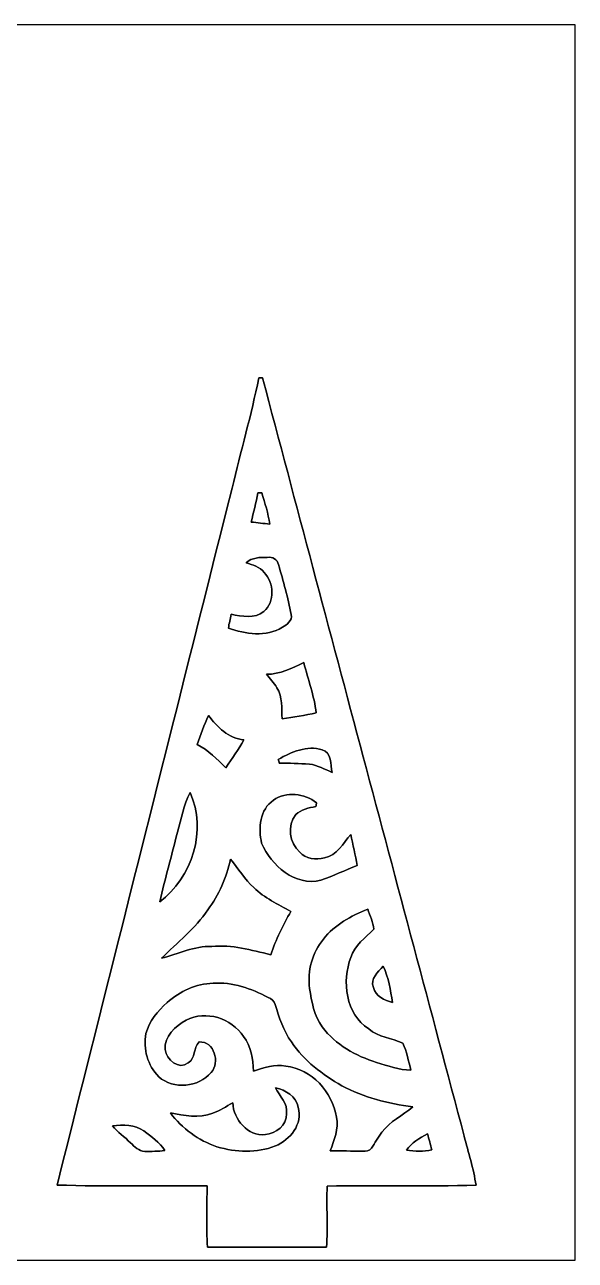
# Model space of a CAD drawing. Header units: centimetres. Extents: x -16.8 to 16.8, y -16.7 to 16.7.
# Drawn here: x 1.92 to 16.77, y -16.67 to 16.67 of the extents above; entities that cross this region are included whole.
import ezdxf

# ---------------------------------------------------------------- set-up
doc = ezdxf.new("R2010")
doc.units = ezdxf.units.CM
doc.header["$MEASUREMENT"] = 0
doc.layers.add('Layer 1', color=7, linetype='Continuous')

msp = doc.modelspace()

# ---------------------------------------------------------------- linework, layer by layer
at = {"layer": 'Layer 1', "color": 7}
for points, knots in [([(-16.77458, 16.66875), (-16.77458, 16.66875), (16.77458, 16.66875), (16.77458, 16.66875), (16.77458, 16.66875), (16.77458, 16.66875), (16.77458, -16.66875), (16.77458, -16.66875), (16.77458, -16.66875), (16.77458, -16.66875), (-16.77458, -16.66875), (-16.77458, -16.66875), (-16.77458, -16.66875), (-16.77458, -16.66875), (-16.77458, 16.66875), (-16.77458, 16.66875), (-16.77458, 16.66875), (-16.77458, 16.66875), (-16.77458, 16.66875), (-16.77458, 16.66875)], [0, 0, 0, 0, 0.16666667, 0.16666667, 0.16666667, 0.16666667, 0.33333333, 0.33333333, 0.33333333, 0.33333333, 0.5, 0.5, 0.5, 0.5, 0.66666667, 0.66666667, 0.66666667, 0.66666667, 1, 1, 1, 1]), ([(8.23771, 7.14269), (8.02957, 6.1408), (7.74876, 5.15549), (7.5117, 4.16031), (7.5117, 4.16031), (5.9369, -2.10538), (4.36739, -8.37283), (2.79083, -14.63816), (2.79083, -14.63816), (4.13914, -14.68614), (5.48993, -14.64134), (6.83895, -14.66039), (6.83895, -14.66039), (6.83436, -15.21143), (6.81567, -15.76352), (6.85059, -16.31421), (6.85059, -16.31421), (7.92057, -16.31809), (8.99089, -16.31456), (10.06122, -16.31668), (10.06122, -16.31668), (10.10426, -15.76811), (10.05134, -15.21531), (10.08274, -14.66603), (10.08274, -14.66603), (11.42012, -14.63957), (12.75856, -14.67944), (14.09629, -14.64416), (14.09629, -14.64416), (14.02962, -14.19331), (13.88957, -13.75727), (13.77632, -13.31736), (13.77632, -13.31736), (11.96552, -6.49746), (10.14024, 0.31856), (8.33649, 7.14058), (8.33649, 7.14058), (8.3118, 7.14093), (8.26241, 7.14199), (8.23771, 7.14269)], [0, 0, 0, 0, 0.09090909, 0.09090909, 0.09090909, 0.09090909, 0.18181818, 0.18181818, 0.18181818, 0.18181818, 0.27272727, 0.27272727, 0.27272727, 0.27272727, 0.36363636, 0.36363636, 0.36363636, 0.36363636, 0.45454545, 0.45454545, 0.45454545, 0.45454545, 0.54545455, 0.54545455, 0.54545455, 0.54545455, 0.63636364, 0.63636364, 0.63636364, 0.63636364, 0.72727273, 0.72727273, 0.72727273, 0.72727273, 0.81818182, 0.81818182, 0.81818182, 0.81818182, 1, 1, 1, 1]), ([(8.21196, 4.03578), (8.23736, 4.03719), (8.28851, 4.04001), (8.31391, 4.04142), (8.31391, 4.04142), (8.40387, 3.76379), (8.48501, 3.48156), (8.52981, 3.19229), (8.52981, 3.19229), (8.3633, 3.21204), (8.19573, 3.23109), (8.02993, 3.24908), (8.02993, 3.24908), (8.09025, 3.51155), (8.1601, 3.77155), (8.21196, 4.03578)], [0, 0, 0, 0, 0.2, 0.2, 0.2, 0.2, 0.4, 0.4, 0.4, 0.4, 0.6, 0.6, 0.6, 0.6, 1, 1, 1, 1]), ([(7.89234, 2.15018), (8.04122, 2.29694), (8.26805, 2.29976), (8.46384, 2.2927), (8.46384, 2.2927), (8.60143, 2.32269), (8.73619, 2.23379), (8.76653, 2.10291), (8.76653, 2.10291), (8.89176, 1.65559), (9.02159, 1.20862), (9.11084, 0.75212), (9.11084, 0.75212), (9.14717, 0.59161), (8.98948, 0.47942), (8.86989, 0.40922), (8.86989, 0.40922), (8.42892, 0.14429), (7.874, 0.22049), (7.41292, 0.38876), (7.41292, 0.38876), (7.43514, 0.51364), (7.4609, 0.63676), (7.48806, 0.76024), (7.48806, 0.76024), (7.78122, 0.71226), (8.12059, 0.62406), (8.37177, 0.83608), (8.37177, 0.83608), (8.67657, 1.09996), (8.6487, 1.60973), (8.3753, 1.88524), (8.3753, 1.88524), (8.26841, 2.05105), (8.06591, 2.0955), (7.89234, 2.15018)], [0, 0, 0, 0, 0.1, 0.1, 0.1, 0.1, 0.2, 0.2, 0.2, 0.2, 0.3, 0.3, 0.3, 0.3, 0.4, 0.4, 0.4, 0.4, 0.5, 0.5, 0.5, 0.5, 0.6, 0.6, 0.6, 0.6, 0.7, 0.7, 0.7, 0.7, 0.8, 0.8, 0.8, 0.8, 1, 1, 1, 1]), ([(8.43844, -0.85549), (8.80569, -0.86113), (9.12848, -0.69885), (9.44774, -0.54328), (9.44774, -0.54328), (9.56451, -0.99448), (9.72644, -1.43757), (9.78641, -1.90218), (9.78641, -1.90218), (9.47879, -1.95756), (9.17257, -2.02106), (8.86248, -2.05846), (8.86248, -2.05846), (8.84414, -1.77765), (8.87977, -1.47073), (8.72525, -1.22026), (8.72525, -1.22026), (8.64411, -1.08726), (8.53616, -0.97508), (8.43844, -0.85549)], [0, 0, 0, 0, 0.16666667, 0.16666667, 0.16666667, 0.16666667, 0.33333333, 0.33333333, 0.33333333, 0.33333333, 0.5, 0.5, 0.5, 0.5, 0.66666667, 0.66666667, 0.66666667, 0.66666667, 1, 1, 1, 1]), ([(6.87317, -1.96956), (7.11553, -2.27859), (7.41504, -2.59644), (7.83449, -2.6229), (7.83449, -2.6229), (7.68985, -2.88678), (7.50782, -3.12808), (7.34448, -3.38032), (7.34448, -3.38032), (7.10882, -3.14466), (6.87105, -2.90724), (6.5726, -2.75061), (6.5726, -2.75061), (6.6548, -2.48356), (6.76592, -2.22709), (6.87317, -1.96956)], [0, 0, 0, 0, 0.2, 0.2, 0.2, 0.2, 0.4, 0.4, 0.4, 0.4, 0.6, 0.6, 0.6, 0.6, 1, 1, 1, 1]), ([(8.75912, -3.15489), (9.11119, -2.95099), (9.53629, -2.77354), (9.94586, -2.89243), (9.94586, -2.89243), (10.19704, -2.9651), (10.16706, -3.29424), (10.21468, -3.50661), (10.21468, -3.50661), (10.01254, -3.42371), (9.82169, -3.30412), (9.59944, -3.28401), (9.59944, -3.28401), (9.32815, -3.25896), (9.05686, -3.26002), (8.78558, -3.25261), (8.78558, -3.25261), (8.77887, -3.22827), (8.76547, -3.17923), (8.75912, -3.15489)], [0, 0, 0, 0, 0.16666667, 0.16666667, 0.16666667, 0.16666667, 0.33333333, 0.33333333, 0.33333333, 0.33333333, 0.5, 0.5, 0.5, 0.5, 0.66666667, 0.66666667, 0.66666667, 0.66666667, 1, 1, 1, 1]), ([(6.3814, -4.04848), (6.8453, -5.0606), (6.43326, -6.34647), (5.55942, -6.99805), (5.55942, -6.99805), (5.70583, -6.36976), (5.88257, -5.74816), (6.03814, -5.12163), (6.03814, -5.12163), (6.15879, -4.76638), (6.18984, -4.37691), (6.3814, -4.04848)], [0, 0, 0, 0, 0.25, 0.25, 0.25, 0.25, 0.5, 0.5, 0.5, 0.5, 1, 1, 1, 1]), ([(8.62894, -4.25556), (8.98172, -4.00826), (9.46115, -4.07705), (9.79558, -4.32188), (9.79558, -4.32188), (9.78747, -4.35716), (9.77971, -4.39279), (9.7723, -4.42842), (9.7723, -4.42842), (9.57651, -4.45206), (9.38107, -4.51062), (9.22937, -4.64291), (9.22937, -4.64291), (9.00183, -4.94489), (9.04981, -5.40914), (9.33767, -5.65538), (9.33767, -5.65538), (9.5063, -5.83636), (9.77371, -5.88081), (10.00301, -5.80672), (10.00301, -5.80672), (10.34979, -5.75839), (10.5029, -5.41196), (10.71774, -5.17842), (10.71774, -5.17842), (10.77524, -5.45747), (10.83557, -5.73617), (10.89166, -6.01557), (10.89166, -6.01557), (10.56428, -6.14468), (10.24431, -6.29532), (9.912, -6.41103), (9.912, -6.41103), (9.20715, -6.58954), (8.56897, -6.01804), (8.31109, -5.41196), (8.31109, -5.41196), (8.21831, -5.01756), (8.26064, -4.50215), (8.62894, -4.25556)], [0, 0, 0, 0, 0.09090909, 0.09090909, 0.09090909, 0.09090909, 0.18181818, 0.18181818, 0.18181818, 0.18181818, 0.27272727, 0.27272727, 0.27272727, 0.27272727, 0.36363636, 0.36363636, 0.36363636, 0.36363636, 0.45454545, 0.45454545, 0.45454545, 0.45454545, 0.54545455, 0.54545455, 0.54545455, 0.54545455, 0.63636364, 0.63636364, 0.63636364, 0.63636364, 0.72727273, 0.72727273, 0.72727273, 0.72727273, 0.81818182, 0.81818182, 0.81818182, 0.81818182, 1, 1, 1, 1]), ([(7.47501, -5.84764), (7.68385, -6.10129), (7.85142, -6.39127), (8.09801, -6.61282), (8.09801, -6.61282), (8.38553, -6.89292), (8.75242, -7.06508), (9.10061, -7.25593), (9.10061, -7.25593), (8.88506, -7.62917), (8.69844, -8.01758), (8.55486, -8.42433), (8.55486, -8.42433), (8.03346, -8.29839), (7.51064, -8.14705), (6.96666, -8.20103), (6.96666, -8.20103), (6.49041, -8.18868), (6.05861, -8.40211), (5.60952, -8.52099), (5.60952, -8.52099), (6.03356, -8.09272), (6.52639, -7.72336), (6.85941, -7.21254), (6.85941, -7.21254), (7.16351, -6.80791), (7.35859, -6.33695), (7.47501, -5.84764)], [0, 0, 0, 0, 0.125, 0.125, 0.125, 0.125, 0.25, 0.25, 0.25, 0.25, 0.375, 0.375, 0.375, 0.375, 0.5, 0.5, 0.5, 0.5, 0.625, 0.625, 0.625, 0.625, 0.75, 0.75, 0.75, 0.75, 1, 1, 1, 1]), ([(9.97973, -8.00312), (10.28277, -7.61647), (10.72374, -7.37411), (11.17282, -7.19561), (11.17282, -7.19561), (11.23809, -7.37129), (11.32311, -7.54768), (11.33687, -7.73712), (11.33687, -7.73712), (11.10721, -7.96466), (10.81864, -8.17174), (10.71845, -8.49524), (10.71845, -8.49524), (10.4715, -9.14823), (10.57663, -10.01924), (11.20105, -10.42423), (11.20105, -10.42423), (11.45857, -10.65636), (11.82123, -10.66518), (12.11862, -10.81158), (12.11862, -10.81158), (12.22692, -11.03524), (12.27455, -11.29383), (12.3377, -11.53724), (12.3377, -11.53724), (12.01879, -11.54112), (11.71822, -11.41271), (11.41483, -11.3351), (11.41483, -11.3351), (10.85603, -11.15095), (10.30323, -10.85497), (9.94727, -10.37414), (9.94727, -10.37414), (9.73279, -10.07004), (9.65482, -9.69363), (9.60684, -9.33132), (9.60684, -9.33132), (9.54229, -8.86389), (9.67281, -8.36542), (9.97973, -8.00312)], [0, 0, 0, 0, 0.09090909, 0.09090909, 0.09090909, 0.09090909, 0.18181818, 0.18181818, 0.18181818, 0.18181818, 0.27272727, 0.27272727, 0.27272727, 0.27272727, 0.36363636, 0.36363636, 0.36363636, 0.36363636, 0.45454545, 0.45454545, 0.45454545, 0.45454545, 0.54545455, 0.54545455, 0.54545455, 0.54545455, 0.63636364, 0.63636364, 0.63636364, 0.63636364, 0.72727273, 0.72727273, 0.72727273, 0.72727273, 0.81818182, 0.81818182, 0.81818182, 0.81818182, 1, 1, 1, 1]), ([(11.3284, -9.30769), (11.23139, -9.06498), (11.45011, -8.89494), (11.58981, -8.73372), (11.58981, -8.73372), (11.73797, -9.03817), (11.79019, -9.3793), (11.84169, -9.71127), (11.84169, -9.71127), (11.6332, -9.64777), (11.37391, -9.54969), (11.3284, -9.30769)], [0, 0, 0, 0, 0.25, 0.25, 0.25, 0.25, 0.5, 0.5, 0.5, 0.5, 1, 1, 1, 1]), ([(5.7598, -9.71127), (6.10905, -9.42058), (6.53874, -9.19515), (7.00334, -9.19515), (7.00334, -9.19515), (7.52581, -9.14576), (8.03028, -9.34367), (8.48677, -9.57545), (8.48677, -9.57545), (8.57144, -9.61178), (8.64941, -9.67493), (8.67727, -9.76595), (8.67727, -9.76595), (8.78628, -10.11767), (8.89459, -10.47821), (9.1186, -10.77807), (9.1186, -10.77807), (9.45092, -11.29065), (9.95327, -11.6586), (10.47574, -11.95846), (10.47574, -11.95846), (11.06664, -12.28161), (11.7288, -12.44071), (12.39132, -12.53278), (12.39132, -12.53278), (12.11509, -12.76138), (11.77184, -12.91731), (11.55665, -13.21364), (11.55665, -13.21364), (11.44517, -13.34452), (11.37073, -13.50045), (11.27654, -13.64333), (11.27654, -13.64333), (11.22751, -13.72306), (11.12026, -13.72306), (11.03736, -13.72799), (11.03736, -13.72799), (10.74561, -13.71812), (10.45457, -13.72129), (10.16317, -13.71212), (10.16317, -13.71212), (10.26548, -13.42284), (10.39671, -13.12474), (10.33216, -12.81007), (10.33216, -12.81007), (10.21891, -12.13238), (9.66505, -11.50514), (8.96373, -11.43), (8.96373, -11.43), (8.66316, -11.37673), (8.37036, -11.46669), (8.09096, -11.56511), (8.09096, -11.56511), (8.07156, -11.23809), (8.03204, -10.89484), (7.82285, -10.62743), (7.82285, -10.62743), (7.49371, -10.14342), (6.80685, -9.91164), (6.27168, -10.18646), (6.27168, -10.18646), (5.99652, -10.35967), (5.67478, -10.61967), (5.70512, -10.98515), (5.70512, -10.98515), (5.74357, -11.25502), (6.07377, -11.54606), (6.33271, -11.34251), (6.33271, -11.34251), (6.53274, -11.22116), (6.46747, -10.93682), (6.62199, -10.77842), (6.62199, -10.77842), (7.03615, -10.75408), (7.19384, -11.32664), (6.94902, -11.60463), (6.94902, -11.60463), (6.60788, -12.00044), (5.93266, -12.07311), (5.53508, -11.7154), (5.53508, -11.7154), (5.23381, -11.41836), (5.10893, -10.96469), (5.1876, -10.55229), (5.1876, -10.55229), (5.27791, -10.21715), (5.50933, -9.94163), (5.7598, -9.71127)], [0, 0, 0, 0, 0.04347826, 0.04347826, 0.04347826, 0.04347826, 0.08695652, 0.08695652, 0.08695652, 0.08695652, 0.13043478, 0.13043478, 0.13043478, 0.13043478, 0.17391304, 0.17391304, 0.17391304, 0.17391304, 0.2173913, 0.2173913, 0.2173913, 0.2173913, 0.26086957, 0.26086957, 0.26086957, 0.26086957, 0.30434783, 0.30434783, 0.30434783, 0.30434783, 0.34782609, 0.34782609, 0.34782609, 0.34782609, 0.39130435, 0.39130435, 0.39130435, 0.39130435, 0.43478261, 0.43478261, 0.43478261, 0.43478261, 0.47826087, 0.47826087, 0.47826087, 0.47826087, 0.52173913, 0.52173913, 0.52173913, 0.52173913, 0.56521739, 0.56521739, 0.56521739, 0.56521739, 0.60869565, 0.60869565, 0.60869565, 0.60869565, 0.65217391, 0.65217391, 0.65217391, 0.65217391, 0.69565217, 0.69565217, 0.69565217, 0.69565217, 0.73913043, 0.73913043, 0.73913043, 0.73913043, 0.7826087, 0.7826087, 0.7826087, 0.7826087, 0.82608696, 0.82608696, 0.82608696, 0.82608696, 0.86956522, 0.86956522, 0.86956522, 0.86956522, 0.91304348, 0.91304348, 0.91304348, 0.91304348, 1, 1, 1, 1]), ([(8.68786, -12.01279), (8.9595, -12.08334), (9.23996, -12.23998), (9.29816, -12.54054), (9.29816, -12.54054), (9.42869, -12.9981), (9.07874, -13.41402), (8.68151, -13.58406), (8.68151, -13.58406), (8.18092, -13.78303), (7.61294, -13.75234), (7.10318, -13.6084), (7.10318, -13.6084), (6.60823, -13.43413), (6.16444, -13.10852), (5.84764, -12.69118), (5.84764, -12.69118), (6.22512, -12.75221), (6.61811, -12.85311), (6.98994, -12.70318), (6.98994, -12.70318), (7.18361, -12.6365), (7.35083, -12.51444), (7.53075, -12.41989), (7.53075, -12.41989), (7.55227, -12.87074), (7.93609, -13.32512), (8.41269, -13.27679), (8.41269, -13.27679), (8.69386, -13.24998), (8.99513, -13.02314), (8.98031, -12.71658), (8.98031, -12.71658), (9.02829, -12.43683), (8.78981, -12.24633), (8.68786, -12.01279)], [0, 0, 0, 0, 0.1, 0.1, 0.1, 0.1, 0.2, 0.2, 0.2, 0.2, 0.3, 0.3, 0.3, 0.3, 0.4, 0.4, 0.4, 0.4, 0.5, 0.5, 0.5, 0.5, 0.6, 0.6, 0.6, 0.6, 0.7, 0.7, 0.7, 0.7, 0.8, 0.8, 0.8, 0.8, 1, 1, 1, 1]), ([(4.28801, -13.04325), (4.57412, -13.0048), (4.88491, -13.00551), (5.1308, -13.17872), (5.1308, -13.17872), (5.33964, -13.329), (5.55766, -13.48705), (5.69736, -13.70894), (5.69736, -13.70894), (5.5178, -13.73223), (5.33506, -13.72905), (5.15514, -13.73046), (5.15514, -13.73046), (4.99639, -13.72658), (4.88315, -13.59852), (4.77414, -13.49939), (4.77414, -13.49939), (4.61645, -13.34241), (4.42807, -13.21788), (4.28801, -13.04325)], [0, 0, 0, 0, 0.16666667, 0.16666667, 0.16666667, 0.16666667, 0.33333333, 0.33333333, 0.33333333, 0.33333333, 0.5, 0.5, 0.5, 0.5, 0.66666667, 0.66666667, 0.66666667, 0.66666667, 1, 1, 1, 1]), ([(12.22022, -13.69977), (12.36239, -13.50222), (12.56736, -13.36181), (12.78643, -13.26127), (12.78643, -13.26127), (12.82806, -13.40309), (12.8651, -13.54526), (12.90461, -13.68954), (12.90461, -13.68954), (12.68024, -13.73964), (12.44635, -13.73293), (12.22022, -13.69977)], [0, 0, 0, 0, 0.25, 0.25, 0.25, 0.25, 0.5, 0.5, 0.5, 0.5, 1, 1, 1, 1])]:
    msp.add_open_spline(points, degree=3, knots=knots, dxfattribs=at)
at = {"layer": 'Layer 1', "color": 251}
for points, knots in [([(8.23771, 7.14269), (8.26241, 7.14199), (8.3118, 7.14093), (8.33649, 7.14058), (8.33649, 7.14058), (10.14024, 0.31856), (11.96552, -6.49746), (13.77632, -13.31736), (13.77632, -13.31736), (13.88957, -13.75727), (14.02962, -14.19331), (14.09629, -14.64416), (14.09629, -14.64416), (12.75856, -14.67944), (11.42012, -14.63957), (10.08274, -14.66603), (10.08274, -14.66603), (10.05134, -15.21531), (10.10426, -15.76811), (10.06122, -16.31668), (10.06122, -16.31668), (8.99089, -16.31456), (7.92057, -16.31809), (6.85059, -16.31421), (6.85059, -16.31421), (6.81567, -15.76352), (6.83436, -15.21143), (6.83895, -14.66039), (6.83895, -14.66039), (5.48993, -14.64134), (4.13914, -14.68614), (2.79083, -14.63816), (2.79083, -14.63816), (4.36739, -8.37283), (5.9369, -2.10538), (7.5117, 4.16031), (7.5117, 4.16031), (7.74876, 5.15549), (8.02957, 6.1408), (8.23771, 7.14269), (8.23771, 7.14269), (8.23771, 7.14269), (8.23771, 7.14269), (8.23771, 7.14269)], [0, 0, 0, 0, 0.08333333, 0.08333333, 0.08333333, 0.08333333, 0.16666667, 0.16666667, 0.16666667, 0.16666667, 0.25, 0.25, 0.25, 0.25, 0.33333333, 0.33333333, 0.33333333, 0.33333333, 0.41666667, 0.41666667, 0.41666667, 0.41666667, 0.5, 0.5, 0.5, 0.5, 0.58333333, 0.58333333, 0.58333333, 0.58333333, 0.66666667, 0.66666667, 0.66666667, 0.66666667, 0.75, 0.75, 0.75, 0.75, 0.83333333, 0.83333333, 0.83333333, 0.83333333, 1, 1, 1, 1]), ([(8.21196, 4.03578), (8.1601, 3.77155), (8.09025, 3.51155), (8.02993, 3.24908), (8.02993, 3.24908), (8.19573, 3.23109), (8.3633, 3.21204), (8.52981, 3.19229), (8.52981, 3.19229), (8.48501, 3.48156), (8.40387, 3.76379), (8.31391, 4.04142), (8.31391, 4.04142), (8.28851, 4.04001), (8.23736, 4.03719), (8.21196, 4.03578), (8.21196, 4.03578), (8.21196, 4.03578), (8.21196, 4.03578), (8.21196, 4.03578)], [0, 0, 0, 0, 0.16666667, 0.16666667, 0.16666667, 0.16666667, 0.33333333, 0.33333333, 0.33333333, 0.33333333, 0.5, 0.5, 0.5, 0.5, 0.66666667, 0.66666667, 0.66666667, 0.66666667, 1, 1, 1, 1]), ([(7.89234, 2.15018), (8.06591, 2.0955), (8.26841, 2.05105), (8.3753, 1.88524), (8.3753, 1.88524), (8.6487, 1.60973), (8.67657, 1.09996), (8.37177, 0.83608), (8.37177, 0.83608), (8.12059, 0.62406), (7.78122, 0.71226), (7.48806, 0.76024), (7.48806, 0.76024), (7.4609, 0.63676), (7.43514, 0.51364), (7.41292, 0.38876), (7.41292, 0.38876), (7.874, 0.22049), (8.42892, 0.14429), (8.86989, 0.40922), (8.86989, 0.40922), (8.98948, 0.47942), (9.14717, 0.59161), (9.11084, 0.75212), (9.11084, 0.75212), (9.02159, 1.20862), (8.89176, 1.65559), (8.76653, 2.10291), (8.76653, 2.10291), (8.73619, 2.23379), (8.60143, 2.32269), (8.46384, 2.2927), (8.46384, 2.2927), (8.26805, 2.29976), (8.04122, 2.29694), (7.89234, 2.15018), (7.89234, 2.15018), (7.89234, 2.15018), (7.89234, 2.15018), (7.89234, 2.15018)], [0, 0, 0, 0, 0.09090909, 0.09090909, 0.09090909, 0.09090909, 0.18181818, 0.18181818, 0.18181818, 0.18181818, 0.27272727, 0.27272727, 0.27272727, 0.27272727, 0.36363636, 0.36363636, 0.36363636, 0.36363636, 0.45454545, 0.45454545, 0.45454545, 0.45454545, 0.54545455, 0.54545455, 0.54545455, 0.54545455, 0.63636364, 0.63636364, 0.63636364, 0.63636364, 0.72727273, 0.72727273, 0.72727273, 0.72727273, 0.81818182, 0.81818182, 0.81818182, 0.81818182, 1, 1, 1, 1]), ([(8.43844, -0.85549), (8.53616, -0.97508), (8.64411, -1.08726), (8.72525, -1.22026), (8.72525, -1.22026), (8.87977, -1.47073), (8.84414, -1.77765), (8.86248, -2.05846), (8.86248, -2.05846), (9.17257, -2.02106), (9.47879, -1.95756), (9.78641, -1.90218), (9.78641, -1.90218), (9.72644, -1.43757), (9.56451, -0.99448), (9.44774, -0.54328), (9.44774, -0.54328), (9.12848, -0.69885), (8.80569, -0.86113), (8.43844, -0.85549), (8.43844, -0.85549), (8.43844, -0.85549), (8.43844, -0.85549), (8.43844, -0.85549)], [0, 0, 0, 0, 0.14285714, 0.14285714, 0.14285714, 0.14285714, 0.28571429, 0.28571429, 0.28571429, 0.28571429, 0.42857143, 0.42857143, 0.42857143, 0.42857143, 0.57142857, 0.57142857, 0.57142857, 0.57142857, 0.71428571, 0.71428571, 0.71428571, 0.71428571, 1, 1, 1, 1]), ([(6.87317, -1.96956), (6.76592, -2.22709), (6.6548, -2.48356), (6.5726, -2.75061), (6.5726, -2.75061), (6.87105, -2.90724), (7.10882, -3.14466), (7.34448, -3.38032), (7.34448, -3.38032), (7.50782, -3.12808), (7.68985, -2.88678), (7.83449, -2.6229), (7.83449, -2.6229), (7.41504, -2.59644), (7.11553, -2.27859), (6.87317, -1.96956), (6.87317, -1.96956), (6.87317, -1.96956), (6.87317, -1.96956), (6.87317, -1.96956)], [0, 0, 0, 0, 0.16666667, 0.16666667, 0.16666667, 0.16666667, 0.33333333, 0.33333333, 0.33333333, 0.33333333, 0.5, 0.5, 0.5, 0.5, 0.66666667, 0.66666667, 0.66666667, 0.66666667, 1, 1, 1, 1]), ([(8.75912, -3.15489), (8.76547, -3.17923), (8.77887, -3.22827), (8.78558, -3.25261), (8.78558, -3.25261), (9.05686, -3.26002), (9.32815, -3.25896), (9.59944, -3.28401), (9.59944, -3.28401), (9.82169, -3.30412), (10.01254, -3.42371), (10.21468, -3.50661), (10.21468, -3.50661), (10.16706, -3.29424), (10.19704, -2.9651), (9.94586, -2.89243), (9.94586, -2.89243), (9.53629, -2.77354), (9.11119, -2.95099), (8.75912, -3.15489), (8.75912, -3.15489), (8.75912, -3.15489), (8.75912, -3.15489), (8.75912, -3.15489)], [0, 0, 0, 0, 0.14285714, 0.14285714, 0.14285714, 0.14285714, 0.28571429, 0.28571429, 0.28571429, 0.28571429, 0.42857143, 0.42857143, 0.42857143, 0.42857143, 0.57142857, 0.57142857, 0.57142857, 0.57142857, 0.71428571, 0.71428571, 0.71428571, 0.71428571, 1, 1, 1, 1]), ([(6.3814, -4.04848), (6.18984, -4.37691), (6.15879, -4.76638), (6.03814, -5.12163), (6.03814, -5.12163), (5.88257, -5.74816), (5.70583, -6.36976), (5.55942, -6.99805), (5.55942, -6.99805), (6.43326, -6.34647), (6.8453, -5.0606), (6.3814, -4.04848), (6.3814, -4.04848), (6.3814, -4.04848), (6.3814, -4.04848), (6.3814, -4.04848)], [0, 0, 0, 0, 0.2, 0.2, 0.2, 0.2, 0.4, 0.4, 0.4, 0.4, 0.6, 0.6, 0.6, 0.6, 1, 1, 1, 1]), ([(8.62894, -4.25556), (8.26064, -4.50215), (8.21831, -5.01756), (8.31109, -5.41196), (8.31109, -5.41196), (8.56897, -6.01804), (9.20715, -6.58954), (9.912, -6.41103), (9.912, -6.41103), (10.24431, -6.29532), (10.56428, -6.14468), (10.89166, -6.01557), (10.89166, -6.01557), (10.83557, -5.73617), (10.77524, -5.45747), (10.71774, -5.17842), (10.71774, -5.17842), (10.5029, -5.41196), (10.34979, -5.75839), (10.00301, -5.80672), (10.00301, -5.80672), (9.77371, -5.88081), (9.5063, -5.83636), (9.33767, -5.65538), (9.33767, -5.65538), (9.04981, -5.40914), (9.00183, -4.94489), (9.22937, -4.64291), (9.22937, -4.64291), (9.38107, -4.51062), (9.57651, -4.45206), (9.7723, -4.42842), (9.7723, -4.42842), (9.77971, -4.39279), (9.78747, -4.35716), (9.79558, -4.32188), (9.79558, -4.32188), (9.46115, -4.07705), (8.98172, -4.00826), (8.62894, -4.25556), (8.62894, -4.25556), (8.62894, -4.25556), (8.62894, -4.25556), (8.62894, -4.25556)], [0, 0, 0, 0, 0.08333333, 0.08333333, 0.08333333, 0.08333333, 0.16666667, 0.16666667, 0.16666667, 0.16666667, 0.25, 0.25, 0.25, 0.25, 0.33333333, 0.33333333, 0.33333333, 0.33333333, 0.41666667, 0.41666667, 0.41666667, 0.41666667, 0.5, 0.5, 0.5, 0.5, 0.58333333, 0.58333333, 0.58333333, 0.58333333, 0.66666667, 0.66666667, 0.66666667, 0.66666667, 0.75, 0.75, 0.75, 0.75, 0.83333333, 0.83333333, 0.83333333, 0.83333333, 1, 1, 1, 1]), ([(7.47501, -5.84764), (7.35859, -6.33695), (7.16351, -6.80791), (6.85941, -7.21254), (6.85941, -7.21254), (6.52639, -7.72336), (6.03356, -8.09272), (5.60952, -8.52099), (5.60952, -8.52099), (6.05861, -8.40211), (6.49041, -8.18868), (6.96666, -8.20103), (6.96666, -8.20103), (7.51064, -8.14705), (8.03346, -8.29839), (8.55486, -8.42433), (8.55486, -8.42433), (8.69844, -8.01758), (8.88506, -7.62917), (9.10061, -7.25593), (9.10061, -7.25593), (8.75242, -7.06508), (8.38553, -6.89292), (8.09801, -6.61282), (8.09801, -6.61282), (7.85142, -6.39127), (7.68385, -6.10129), (7.47501, -5.84764), (7.47501, -5.84764), (7.47501, -5.84764), (7.47501, -5.84764), (7.47501, -5.84764)], [0, 0, 0, 0, 0.11111111, 0.11111111, 0.11111111, 0.11111111, 0.22222222, 0.22222222, 0.22222222, 0.22222222, 0.33333333, 0.33333333, 0.33333333, 0.33333333, 0.44444444, 0.44444444, 0.44444444, 0.44444444, 0.55555556, 0.55555556, 0.55555556, 0.55555556, 0.66666667, 0.66666667, 0.66666667, 0.66666667, 0.77777778, 0.77777778, 0.77777778, 0.77777778, 1, 1, 1, 1]), ([(9.97973, -8.00312), (9.67281, -8.36542), (9.54229, -8.86389), (9.60684, -9.33132), (9.60684, -9.33132), (9.65482, -9.69363), (9.73279, -10.07004), (9.94727, -10.37414), (9.94727, -10.37414), (10.30323, -10.85497), (10.85603, -11.15095), (11.41483, -11.3351), (11.41483, -11.3351), (11.71822, -11.41271), (12.01879, -11.54112), (12.3377, -11.53724), (12.3377, -11.53724), (12.27455, -11.29383), (12.22692, -11.03524), (12.11862, -10.81158), (12.11862, -10.81158), (11.82123, -10.66518), (11.45857, -10.65636), (11.20105, -10.42423), (11.20105, -10.42423), (10.57663, -10.01924), (10.4715, -9.14823), (10.71845, -8.49524), (10.71845, -8.49524), (10.81864, -8.17174), (11.10721, -7.96466), (11.33687, -7.73712), (11.33687, -7.73712), (11.32311, -7.54768), (11.23809, -7.37129), (11.17282, -7.19561), (11.17282, -7.19561), (10.72374, -7.37411), (10.28277, -7.61647), (9.97973, -8.00312), (9.97973, -8.00312), (9.97973, -8.00312), (9.97973, -8.00312), (9.97973, -8.00312)], [0, 0, 0, 0, 0.08333333, 0.08333333, 0.08333333, 0.08333333, 0.16666667, 0.16666667, 0.16666667, 0.16666667, 0.25, 0.25, 0.25, 0.25, 0.33333333, 0.33333333, 0.33333333, 0.33333333, 0.41666667, 0.41666667, 0.41666667, 0.41666667, 0.5, 0.5, 0.5, 0.5, 0.58333333, 0.58333333, 0.58333333, 0.58333333, 0.66666667, 0.66666667, 0.66666667, 0.66666667, 0.75, 0.75, 0.75, 0.75, 0.83333333, 0.83333333, 0.83333333, 0.83333333, 1, 1, 1, 1]), ([(11.3284, -9.30769), (11.37391, -9.54969), (11.6332, -9.64777), (11.84169, -9.71127), (11.84169, -9.71127), (11.79019, -9.3793), (11.73797, -9.03817), (11.58981, -8.73372), (11.58981, -8.73372), (11.45011, -8.89494), (11.23139, -9.06498), (11.3284, -9.30769), (11.3284, -9.30769), (11.3284, -9.30769), (11.3284, -9.30769), (11.3284, -9.30769)], [0, 0, 0, 0, 0.2, 0.2, 0.2, 0.2, 0.4, 0.4, 0.4, 0.4, 0.6, 0.6, 0.6, 0.6, 1, 1, 1, 1]), ([(5.7598, -9.71127), (5.50933, -9.94163), (5.27791, -10.21715), (5.1876, -10.55229), (5.1876, -10.55229), (5.10893, -10.96469), (5.23381, -11.41836), (5.53508, -11.7154), (5.53508, -11.7154), (5.93266, -12.07311), (6.60788, -12.00044), (6.94902, -11.60463), (6.94902, -11.60463), (7.19384, -11.32664), (7.03615, -10.75408), (6.62199, -10.77842), (6.62199, -10.77842), (6.46747, -10.93682), (6.53274, -11.22116), (6.33271, -11.34251), (6.33271, -11.34251), (6.07377, -11.54606), (5.74357, -11.25502), (5.70512, -10.98515), (5.70512, -10.98515), (5.67478, -10.61967), (5.99652, -10.35967), (6.27168, -10.18646), (6.27168, -10.18646), (6.80685, -9.91164), (7.49371, -10.14342), (7.82285, -10.62743), (7.82285, -10.62743), (8.03204, -10.89484), (8.07156, -11.23809), (8.09096, -11.56511), (8.09096, -11.56511), (8.37036, -11.46669), (8.66316, -11.37673), (8.96373, -11.43), (8.96373, -11.43), (9.66505, -11.50514), (10.21891, -12.13238), (10.33216, -12.81007), (10.33216, -12.81007), (10.39671, -13.12474), (10.26548, -13.42284), (10.16317, -13.71212), (10.16317, -13.71212), (10.45457, -13.72129), (10.74561, -13.71812), (11.03736, -13.72799), (11.03736, -13.72799), (11.12026, -13.72306), (11.22751, -13.72306), (11.27654, -13.64333), (11.27654, -13.64333), (11.37073, -13.50045), (11.44517, -13.34452), (11.55665, -13.21364), (11.55665, -13.21364), (11.77184, -12.91731), (12.11509, -12.76138), (12.39132, -12.53278), (12.39132, -12.53278), (11.7288, -12.44071), (11.06664, -12.28161), (10.47574, -11.95846), (10.47574, -11.95846), (9.95327, -11.6586), (9.45092, -11.29065), (9.1186, -10.77807), (9.1186, -10.77807), (8.89459, -10.47821), (8.78628, -10.11767), (8.67727, -9.76595), (8.67727, -9.76595), (8.64941, -9.67493), (8.57144, -9.61178), (8.48677, -9.57545), (8.48677, -9.57545), (8.03028, -9.34367), (7.52581, -9.14576), (7.00334, -9.19515), (7.00334, -9.19515), (6.53874, -9.19515), (6.10905, -9.42058), (5.7598, -9.71127), (5.7598, -9.71127), (5.7598, -9.71127), (5.7598, -9.71127), (5.7598, -9.71127)], [0, 0, 0, 0, 0.04166667, 0.04166667, 0.04166667, 0.04166667, 0.08333333, 0.08333333, 0.08333333, 0.08333333, 0.125, 0.125, 0.125, 0.125, 0.16666667, 0.16666667, 0.16666667, 0.16666667, 0.20833333, 0.20833333, 0.20833333, 0.20833333, 0.25, 0.25, 0.25, 0.25, 0.29166667, 0.29166667, 0.29166667, 0.29166667, 0.33333333, 0.33333333, 0.33333333, 0.33333333, 0.375, 0.375, 0.375, 0.375, 0.41666667, 0.41666667, 0.41666667, 0.41666667, 0.45833333, 0.45833333, 0.45833333, 0.45833333, 0.5, 0.5, 0.5, 0.5, 0.54166667, 0.54166667, 0.54166667, 0.54166667, 0.58333333, 0.58333333, 0.58333333, 0.58333333, 0.625, 0.625, 0.625, 0.625, 0.66666667, 0.66666667, 0.66666667, 0.66666667, 0.70833333, 0.70833333, 0.70833333, 0.70833333, 0.75, 0.75, 0.75, 0.75, 0.79166667, 0.79166667, 0.79166667, 0.79166667, 0.83333333, 0.83333333, 0.83333333, 0.83333333, 0.875, 0.875, 0.875, 0.875, 0.91666667, 0.91666667, 0.91666667, 0.91666667, 1, 1, 1, 1]), ([(8.68786, -12.01279), (8.78981, -12.24633), (9.02829, -12.43683), (8.98031, -12.71658), (8.98031, -12.71658), (8.99513, -13.02314), (8.69386, -13.24998), (8.41269, -13.27679), (8.41269, -13.27679), (7.93609, -13.32512), (7.55227, -12.87074), (7.53075, -12.41989), (7.53075, -12.41989), (7.35083, -12.51444), (7.18361, -12.6365), (6.98994, -12.70318), (6.98994, -12.70318), (6.61811, -12.85311), (6.22512, -12.75221), (5.84764, -12.69118), (5.84764, -12.69118), (6.16444, -13.10852), (6.60823, -13.43413), (7.10318, -13.6084), (7.10318, -13.6084), (7.61294, -13.75234), (8.18092, -13.78303), (8.68151, -13.58406), (8.68151, -13.58406), (9.07874, -13.41402), (9.42869, -12.9981), (9.29816, -12.54054), (9.29816, -12.54054), (9.23996, -12.23998), (8.9595, -12.08334), (8.68786, -12.01279), (8.68786, -12.01279), (8.68786, -12.01279), (8.68786, -12.01279), (8.68786, -12.01279)], [0, 0, 0, 0, 0.09090909, 0.09090909, 0.09090909, 0.09090909, 0.18181818, 0.18181818, 0.18181818, 0.18181818, 0.27272727, 0.27272727, 0.27272727, 0.27272727, 0.36363636, 0.36363636, 0.36363636, 0.36363636, 0.45454545, 0.45454545, 0.45454545, 0.45454545, 0.54545455, 0.54545455, 0.54545455, 0.54545455, 0.63636364, 0.63636364, 0.63636364, 0.63636364, 0.72727273, 0.72727273, 0.72727273, 0.72727273, 0.81818182, 0.81818182, 0.81818182, 0.81818182, 1, 1, 1, 1]), ([(4.28801, -13.04325), (4.42807, -13.21788), (4.61645, -13.34241), (4.77414, -13.49939), (4.77414, -13.49939), (4.88315, -13.59852), (4.99639, -13.72658), (5.15514, -13.73046), (5.15514, -13.73046), (5.33506, -13.72905), (5.5178, -13.73223), (5.69736, -13.70894), (5.69736, -13.70894), (5.55766, -13.48705), (5.33964, -13.329), (5.1308, -13.17872), (5.1308, -13.17872), (4.88491, -13.00551), (4.57412, -13.0048), (4.28801, -13.04325), (4.28801, -13.04325), (4.28801, -13.04325), (4.28801, -13.04325), (4.28801, -13.04325)], [0, 0, 0, 0, 0.14285714, 0.14285714, 0.14285714, 0.14285714, 0.28571429, 0.28571429, 0.28571429, 0.28571429, 0.42857143, 0.42857143, 0.42857143, 0.42857143, 0.57142857, 0.57142857, 0.57142857, 0.57142857, 0.71428571, 0.71428571, 0.71428571, 0.71428571, 1, 1, 1, 1]), ([(12.22022, -13.69977), (12.44635, -13.73293), (12.68024, -13.73964), (12.90461, -13.68954), (12.90461, -13.68954), (12.8651, -13.54526), (12.82806, -13.40309), (12.78643, -13.26127), (12.78643, -13.26127), (12.56736, -13.36181), (12.36239, -13.50222), (12.22022, -13.69977)], [0, 0, 0, 0, 0.25, 0.25, 0.25, 0.25, 0.5, 0.5, 0.5, 0.5, 1, 1, 1, 1])]:
    msp.add_open_spline(points, degree=3, knots=knots, dxfattribs=at)

doc.saveas('drawing.dxf')
